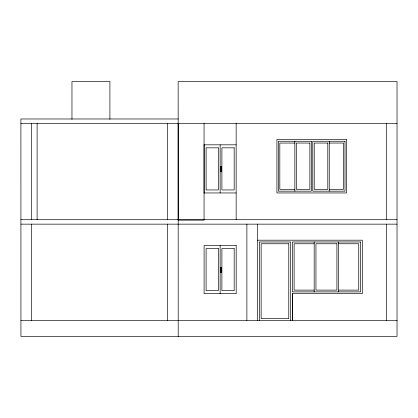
<?xml version="1.0" encoding="UTF-8"?>
<svg xmlns="http://www.w3.org/2000/svg" width="418" height="418" viewBox="0 0 418 418"><rect width="100%" height="100%" fill="white"/><g stroke="black" fill="none" stroke-linecap="round" stroke-linejoin="round"><path stroke-width="0.63" d="M178.204 336.459L178.167 81.541L397.027 81.541L397.027 336.459L20.937 336.459L20.9 118.978L178.256 118.978M178.167 219.696L178.167 123.435M292.339 293.671L292.339 320.413L292.339 293.671L362.301 293.671L362.301 240.193L257.577 240.193M20.9 123.435L397.027 123.435M294.852 143.06L279.825 143.06L279.825 189.391L294.852 189.391M329.248 143.045L343.549 143.045L343.549 189.391L329.248 189.391M204.062 144.827L236.186 144.827M220.526 167.221L221.514 167.221M204.062 192.954L236.186 192.954M20.9 219.696L397.027 219.696M178.167 220.14L204.062 220.14L204.062 123.435M20.9 224.152L397.027 224.152M314.174 243.762L294.12 243.762L294.12 290.108L314.174 290.108M338.685 243.762L358.738 243.762L358.738 290.108L338.685 290.108M220.526 267.938L221.514 267.938M20.937 320.413L397.1 320.413M386.3 123.435L386.3 219.696M386.331 224.152L386.331 320.413M338.685 241.98L338.685 291.889M329.248 141.263L329.248 191.172M314.174 241.98L314.174 291.889M294.852 141.263L294.852 191.172M290.552 320.413L290.552 241.98L259.359 241.98L259.359 320.413M257.577 224.152L257.577 320.413M246.881 224.152L246.881 320.413M236.149 123.435L236.149 219.696M220.14 144.827L220.14 192.954M220.14 245.544L220.14 293.671M204.099 144.827L204.099 192.954M167.472 123.435L167.472 219.696M167.508 224.152L167.508 320.413M109.908 119.355L109.908 81.541L71.964 81.541L71.964 119.355M37.108 123.435L37.108 219.696M31.596 123.435L31.596 219.696M31.632 224.152L31.632 320.413M346.449 139.476L276.925 139.476L276.925 192.954L346.449 192.954L346.449 139.476M311.326 141.263L278.372 141.263L278.372 191.172L311.326 191.172L311.326 141.263M345.002 141.263L312.774 141.263L312.774 191.172L345.002 191.172L345.002 141.263M309.879 143.045L296.299 143.045L296.299 189.391L309.879 189.391L309.879 143.045M327.801 143.045L314.221 143.045L314.221 189.391L327.801 189.391L327.801 143.045M218.384 147.836L206.105 147.836L206.105 189.95L218.384 189.95L218.384 147.836M234.179 147.836L221.895 147.836L221.895 189.95L234.179 189.95L234.179 147.836M221.514 166.745L220.526 166.745L220.526 171.777L221.514 171.777L221.514 166.745M360.52 241.98L292.339 241.98L292.339 291.889L360.52 291.889L360.52 241.98M288.77 243.762L261.14 243.762L261.14 318.631L288.77 318.631L288.77 243.762M336.903 243.762L315.956 243.762L315.956 290.108L336.903 290.108L336.903 243.762M236.186 245.544L204.099 245.544L204.099 293.671L236.186 293.671L236.186 245.544M218.384 248.553L206.105 248.553L206.105 290.667L218.384 290.667L218.384 248.553M234.179 248.553L221.895 248.553L221.895 290.667L234.179 290.667L234.179 248.553M221.514 267.463L220.526 267.463L220.526 272.494L221.514 272.494L221.514 267.463"/></g></svg>
